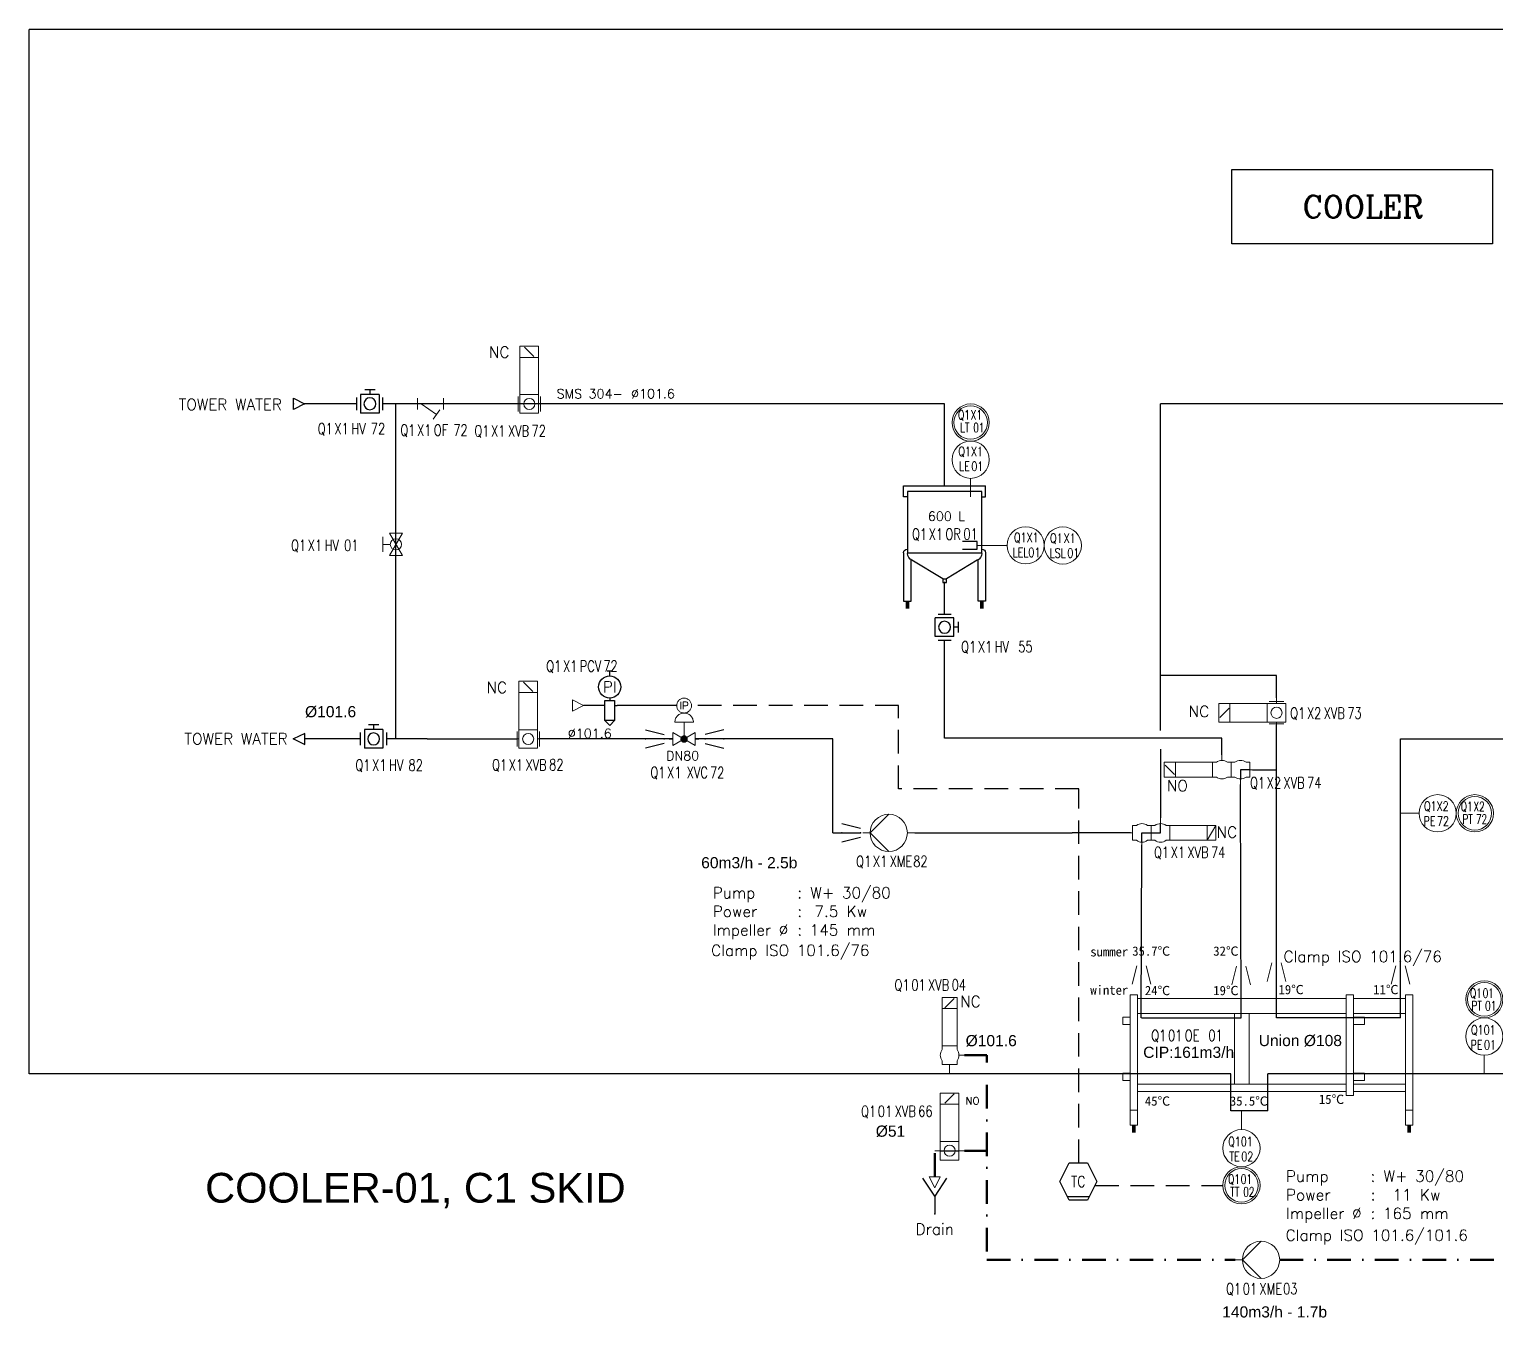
# Model space of a CAD drawing. Header units: inches. Extents: x 14562 to 16152, y 23695 to 24906.
# Drawn here: x 15253.7 to 15647.8, y 23695.4 to 24041.6 of the extents above; entities that cross this region are included whole.
import ezdxf
from ezdxf.enums import TextEntityAlignment as Align

# ---------------------------------------------------------------- set-up
doc = ezdxf.new("R2010")
doc.units = ezdxf.units.IN
doc.header["$MEASUREMENT"] = 0
for name, pattern in [('ACAD_ISO02W100', [15, 12, -3]), ('DASHDOT2', [12.7, 6.35, -3.175, 0, -3.175]), ('DASHED2', [9.525, 6.35, -3.175])]:
    doc.linetypes.add(name, pattern=pattern)
for name, color, linetype in [('14 Pipe Water Cold', 142, 'Continuous'), ('60 TXT International', 7, 'Continuous'), ('DIAMETRE', 7, 'Continuous'), ('LIAISON INSTRUMENTATION', 140, 'DASHED2'), ('MATERIEL-DIVERS', 7, 'Continuous'), ('POMPES-PROCESS', 7, 'Continuous'), ('REPERES', 7, 'Continuous'), ('Steam pipe', 231, 'Continuous'), ('techn-data', 7, 'Continuous'), ('TEXTES', 7, 'Continuous'), ('TUYAUTERIE-AIR INSTRUMENT', 3, 'Continuous'), ('TUYAUTERIE-EAU', 5, 'Continuous'), ('TUYAUTERIE-EAU UTILITES FROIDE', 142, 'Continuous'), ('TUYAUTERIE-EGOUT', 32, 'Continuous'), ('TUYAUTERIE-NEP', 4, 'DASHDOT2'), ('TUYAUTERIE-PROCESS', 30, 'Continuous'), ('TXT_FR', 7, 'Continuous'), ('VANNES', 7, 'Continuous'), ('VANNES-FLUIDES-AUX', 7, 'Continuous'), ('VANNES-PROCESS', 7, 'Continuous'), ('ZN', 1, 'Continuous')]:
    doc.layers.add(name, color=color, linetype=linetype)
for name, color, linetype, lineweight in [('17 Pipe CIP', 4, 'DASHDOT2', 50), ('19 Pipe Process', 30, 'Continuous', 30), ('31 Equipment', 7, 'Continuous', 9), ('33 Instruments Labels', 7, 'Continuous', 9), ('40 TXT Data', 7, 'Continuous', 9), ('43 TXT English', 7, 'Continuous', 9), ('61 Revision Cloud', 1, 'Continuous', 9)]:
    doc.layers.add(name, color=color, linetype=linetype, lineweight=lineweight)
doc.layers.get('REPERES').off()
doc.styles.add('ARIAL', font='arial.ttf')
doc.styles.add('ROMANC', font='romanc')
doc.styles.add('ROMANS', font='ROMANS.SHX')
doc.styles.add('ROMANT', font='romant')
doc.styles.get("Standard").update_dxf_attribs({"font": 'arial.ttf'})

# ---------------------------------------------------------------- blocks, each defined once
blk = doc.blocks.new('FLE23')
at = {"color": 7}
for p, q in [((0, -1.5), (0, 1.5)), ((0, 1.5), (3, 0)), ((3, 0), (0, -1.5))]:
    blk.add_line(p, q, dxfattribs=at)
at = {"layer": 'MATERIEL-DIVERS', "color": 2}
for p in [(0, 0), (3, 0)]:
    blk.add_point(p, dxfattribs=at)
at = {"layer": 'MATERIEL-DIVERS', "color": 7, "extrusion": (-1, 0, 0)}
blk.add_point((0, 0), dxfattribs=at)
at = {"layer": 'MATERIEL-DIVERS', "color": 7, "extrusion": (1, 0, 0)}
blk.add_point((3, 0), dxfattribs=at)
blk = doc.blocks.new('FLE23-A')
at = {"color": 7}
for p, q in [((0, 1.5), (-3, 0)), ((-3, 0), (0, -1.5)), ((0, -1.5), (0, 1.5))]:
    blk.add_line(p, q, dxfattribs=at)
at = {"layer": 'MATERIEL-DIVERS', "color": 7, "extrusion": (-1, 0, 0)}
blk.add_point((-3, 0), dxfattribs=at)
at = {"layer": 'MATERIEL-DIVERS', "color": 2}
for p in [(-3, 0), (0, 0)]:
    blk.add_point(p, dxfattribs=at)
at = {"layer": 'MATERIEL-DIVERS', "color": 7, "extrusion": (1, 0, 0)}
blk.add_point((0, 0), dxfattribs=at)
blk = doc.blocks.new('APV-SIGN-ARW-FLOW-1')
at = {"layer": '31 Equipment'}
for p, q in [((-1.5, -1.5), (-1.5, 1.5)), ((-1.5, 1.5), (1.5, 0)), ((1.5, 0), (-1.5, -1.5))]:
    blk.add_line(p, q, dxfattribs=at)
blk = doc.blocks.new('APV-PMP-GEN-CENTR-1')
at = {"layer": '31 Equipment', "ltscale": 38}
for p, q in [((5, 0), (0, 5)), ((-5, 0), (-7, 0)), ((5, 0), (0, -5)), ((5, 0), (7, 0))]:
    blk.add_line(p, q, dxfattribs=at)
blk.add_circle((0, 0), 5, dxfattribs=at)
blk = doc.blocks.new('APV-INS-M-L-TE')
at = {"layer": '31 Equipment', "color": 7}
blk.add_line((0, -5), (0, -10), dxfattribs=at)
blk.add_circle((0, 0), 5, dxfattribs=at)
at = {"layer": '33 Instruments Labels', "style": 'ROMANS', "width": 0.8, "flags": 8}
blk.add_attdef('TE', text='', height=3, dxfattribs=at).set_placement((0, 0), align=Align.MIDDLE)
blk = doc.blocks.new('APV-INS-F-L-TT')
at = {"layer": '31 Equipment'}
for radius in [5, 4.5]:
    blk.add_circle((0, 0), radius, dxfattribs=at)
blk = doc.blocks.new('EGOUT')
at = {"color": 7}
for p, q in [((-3.2, 9.61), (0, 4.81)), ((0, 4.81), (3.2, 9.61)), ((0, 4.81), (0, 0))]:
    blk.add_line(p, q, dxfattribs=at)
at = {"color": 7, "extrusion": (0, -1, 0)}
blk.add_point((0, 0), dxfattribs=at)
at = {"layer": 'POMPES-PROCESS', "style": 'ROMANS'}
blk.add_attdef('EGOUT', text='', height=3, dxfattribs=at).set_placement((0, -4), align=Align.MIDDLE)
blk = doc.blocks.new('NBF_ARROW-4TEXTS')
at = {"layer": '40 TXT Data', "color": 5, "style": 'ROMANS'}
blk.add_attdef('CAPACITY', text='', height=2.5, dxfattribs=at).set_placement((-5, 4), align=Align.BOTTOM_RIGHT)
blk.add_attdef('PID-NO/TAG', text='', height=2.5, dxfattribs=at).set_placement((-5, -7), align=Align.TOP_RIGHT)
at = {"layer": '43 TXT English', "style": 'ROMANS'}
blk.add_attdef('TEXT-ENG', text='', height=3, dxfattribs=at).set_placement((-5, -1), align=Align.BOTTOM_RIGHT)
at = {"layer": '60 TXT International', "style": 'ROMANS'}
blk.add_attdef('TEXT-RUS', text='', height=3, dxfattribs=at).set_placement((-5, -2), align=Align.TOP_RIGHT)
blk = doc.blocks.new('APV-INS-M-L-PE')
at = {"layer": '31 Equipment', "color": 7}
blk.add_line((0, -5), (0, -10), dxfattribs=at)
blk.add_circle((0, 0), 5, dxfattribs=at)
at = {"layer": '33 Instruments Labels', "style": 'ROMANS', "width": 0.8, "flags": 8}
blk.add_attdef('PE', text='', height=3, dxfattribs=at).set_placement((0, 0), align=Align.MIDDLE)
blk = doc.blocks.new('APV-FILT-GEN-Y-1')
at = {"layer": '31 Equipment'}
for p, q in [((-3.5, -1.5), (-3.5, 1.5)), ((-3.5, 0), (3.5, 0)), ((-2.5, 0), (1.6, -2.87)), ((3.5, 1.5), (3.5, -1.5)), ((2.46, -1.64), (0.74, -4.1))]:
    blk.add_line(p, q, dxfattribs=at)
blk = doc.blocks.new('APV-INS-F-L-PT')
at = {"layer": '31 Equipment'}
for radius in [5, 4.5]:
    blk.add_circle((0, 0), radius, dxfattribs=at)
blk = doc.blocks.new('REPNORM1')
at = {"layer": 'TEXTES', "style": 'ROMANS', "width": 0.75}
for tag, p in [('ZONE', (-9.75, -1.25)), ('SOUSZONE', (-5.25, -1.25)), ('ELEMENT', (-0.75, -1.25)), ('NUM', (5.59, -1.22))]:
    blk.add_attdef(tag, p, '', height=3, dxfattribs=at)
blk = doc.blocks.new('REPNORM')
at = {"layer": 'TEXTES', "style": 'ROMANS', "width": 0.75}
for tag, p in [('ZONE', (-9.75, -1.25)), ('SOUSZONE', (-5.25, -1.25)), ('ELEMENT', (0, -1.25)), ('NUM', (4.5, -1.25))]:
    blk.add_attdef(tag, p, '', height=3, dxfattribs=at)
blk = doc.blocks.new('REPINS2')
at = {"layer": 'TEXTES', "style": 'ROMANS', "width": 0.7}
for tag, p in [('ZONE', (-3.35, 0.8)), ('SOUSZONE', (0.05, 0.8)), ('NUM', (0.7, -2.6))]:
    blk.add_attdef(tag, p, '', height=2.5, dxfattribs=at)
blk.add_attdef('ELEMENT', text='', height=2.5, dxfattribs=at).set_placement((-1.56, -2.59), align=Align.CENTER)
blk = doc.blocks.new('REPINS')
at = {"layer": 'TEXTES', "style": 'ROMANS', "width": 0.75}
for tag, p in [('ZONE', (-3.3, 1)), ('SOUSZONE', (0.1, 1)), ('NUM', (0.2, -3))]:
    blk.add_attdef(tag, p, '', height=2.5, dxfattribs=at)
blk.add_attdef('ELEMENT', text='', height=2.5, dxfattribs=at).set_placement((-0.2, -3), align=Align.RIGHT)
blk = doc.blocks.new('TEXT-PUMP_caract_ANGLAIS')
at = {"layer": 'techn-data', "style": 'ROMANS'}
for s, p in [('Pump', (-22, 9)), ('Power', (-22, 4)), ('Kw', (14, 4)), ('Impeller %%C', (-22, -1)), ('mm', (14, -1))]:
    blk.add_text(s, height=3, dxfattribs=at).set_placement(p)
for p in [(2, 9), (2, 4), (2, -1)]:
    blk.add_text(':', height=3, dxfattribs=at).set_placement(p, align=Align.RIGHT)
blk.add_attdef('Type', (4.23, 9), '', height=3, dxfattribs=at)
for tag, p in [('Pui', (11.76, 4)), ('Dia', (11.76, -1))]:
    blk.add_attdef(tag, text='', height=3, dxfattribs=at).set_placement(p, align=Align.RIGHT)
blk = doc.blocks.new('APV-VLV-SSEAT-SW43-41')
at = {"layer": '31 Equipment', "ltscale": 38}
for p, q in [((1.25, 20.25), (-1.25, 17.75)), ((-2, 7.5), (-2, 6.5)), ((2, 7.5), (2, 6.5)), ((2.5, 5), (4, 5)), ((-2.5, 0), (-4, 0)), ((-2, 2.5), (-2, 3.5)), ((-2, 2.5), (2, 2.5)), ((-2, 2.5), (-2, 1.5)), ((2, 2.5), (2, 3.5)), ((2, 2.5), (2, 1.5)), ((-2, -1.5), (-2, -2.5)), ((-2, -2.5), (2, -2.5)), ((0, -2.5), (0, -5)), ((2, -1.5), (2, -2.5))]:
    blk.add_line(p, q, dxfattribs=at)
at = {"layer": '31 Equipment', "lineweight": 30}
for p, q in [((0, 0), (-2.5, 0)), ((0, -2.5), (0, 0))]:
    blk.add_line(p, q, dxfattribs=at)
at = {"layer": '31 Equipment', "ltscale": 38}
for points in [[(-2, 17.5), (2, 17.5), (2, 20.5), (-2, 20.5)], [(-2, 7.5), (2, 7.5), (2, 17.5), (-2, 17.5)]]:
    blk.add_lwpolyline(points, close=True, dxfattribs=at)
for centre, start, end in [((0, 5), 143.1301, 216.8699), ((0, 5), 323.1301, 36.8699), ((0, 0), 143.1301, 216.8699), ((0, 0), 323.1301, 36.8699)]:
    blk.add_arc(centre, 2.5, start, end, dxfattribs=at)
blk = doc.blocks.new('APV-VLV-BFLY-SVS-3')
at = {"layer": '31 Equipment', "ltscale": 38}
for p, q in [((1.25, 15.25), (-1.25, 12.75)), ((-2.5, 0), (-4, 0)), ((2.5, 2.5), (-2.5, 2.5)), ((-2.5, 2.5), (-2.5, -2.5)), ((2.5, -2.5), (2.5, 2.5)), ((2.5, 0), (4, 0)), ((-2.5, -2.5), (2.5, -2.5))]:
    blk.add_line(p, q, dxfattribs=at)
at = {"layer": '31 Equipment'}
for p, q in [((-3, 2), (-3, -2)), ((3, -2), (3, 2))]:
    blk.add_line(p, q, dxfattribs=at)
at = {"layer": '31 Equipment', "ltscale": 38}
for points in [[(-2.5, 12.5), (2.5, 12.5), (2.5, 15.5), (-2.5, 15.5)], [(-2.5, 2.5), (2.5, 2.5), (2.5, 12.5), (-2.5, 12.5)]]:
    blk.add_lwpolyline(points, close=True, dxfattribs=at)
blk.add_circle((0, 0), 1.5, dxfattribs=at)
blk = doc.blocks.new('APV-VLVM-BALL-KHV+MF-1')
at = {"layer": '31 Equipment', "ltscale": 38}
for p, q in [((-3, 0), (-4, 0)), ((3, 0), (4, 0))]:
    blk.add_line(p, q, dxfattribs=at)
at = {"layer": '31 Equipment'}
for p, q in [((-3, 1.734), (-3, -1.734)), ((-3, -1.734), (3, 1.734)), ((3, -1.734), (-3, 1.734)), ((-2, 3.5), (2, 3.5)), ((0, 1.5), (0, 3.5)), ((3, 1.734), (3, -1.734))]:
    blk.add_line(p, q, dxfattribs=at)
blk.add_circle((0, 0), 1.5, dxfattribs=at)
blk = doc.blocks.new('VALVBUTT A BRIDES')
at = {"layer": 'VANNES'}
for p, q in [((-3.5, -1.73), (-3.5, 1.74)), ((-2.5, 2.5), (-2.5, -2.5)), ((-2.5, 2.5), (2.5, 2.5)), ((-1.4, 3.77), (1.4, 3.77)), ((0, 3.77), (0, 2.5)), ((2.5, 2.5), (2.5, -2.5)), ((3.5, -1.73), (3.5, 1.74)), ((-2.5, -2.5), (2.5, -2.5))]:
    blk.add_line(p, q, dxfattribs=at)
blk.add_circle((0, 0), 1.6, dxfattribs=at)
blk = doc.blocks.new('APV-FCE-GEN-REDCON-1')
at = {"layer": '31 Equipment', "color": 7}
for p, q in [((-2.5, 2.5), (2.5, 1.25)), ((2.5, 1.25), (2.5, 1.25)), ((2.5, -1.25), (-2.5, -2.5))]:
    blk.add_line(p, q, dxfattribs=at)
blk = doc.blocks.new('APV-VLV-SSEAT-SW41-3')
at = {"layer": '31 Equipment', "ltscale": 38}
for p, q in [((1.25, 15.25), (-1.25, 12.75)), ((-2, 2.5), (-2, 1.5)), ((2, 2.5), (2, 1.5)), ((2.5, 0), (4, 0)), ((-2, -2.5), (-2, -1.5)), ((2, -2.5), (-2, -2.5)), ((-2, -2.5), (2, -2.5)), ((0, -2.5), (0, -5)), ((2, -2.5), (2, -1.5))]:
    blk.add_line(p, q, dxfattribs=at)
for points in [[(-2, 12.5), (2, 12.5), (2, 15.5), (-2, 15.5)], [(-2, 2.5), (2, 2.5), (2, 12.5), (-2, 12.5)]]:
    blk.add_lwpolyline(points, close=True, dxfattribs=at)
for start, end in [(143.1301, 216.8699), (323.1301, 36.8699)]:
    blk.add_arc((0, 0), 2.5, start, end, dxfattribs=at)
blk = doc.blocks.new('VANNE NO')
at = {"layer": 'techn-data', "style": 'ROMANT'}
blk.add_text('NO', height=2, dxfattribs=at).set_placement((0, 0), align=Align.MIDDLE)
blk = doc.blocks.new('BACONC2')
at = {"color": 7}
for p, q in [((-9.99, 14.84), (-9.99, 31.46)), ((-9.99, 31.45), (9.99, 31.45)), ((9.98, 31.46), (9.98, 14.84)), ((-11, 15), (-11, 2)), ((9.98, 15), (-10, 15)), ((-9, 2), (-9, 13.1)), ((-8.77, 13), (-0.5, 8)), ((0.5, 8), (8.76, 13)), ((9, 2), (9, 13.1)), ((11, 15), (11, 2)), ((-0.5, 7), (-0.5, 8)), ((0.5, 8), (-0.5, 8)), ((0.5, 8), (0.5, 7)), ((0.5, 7), (-0.5, 7)), ((-11, 2), (-9, 2)), ((11, 2), (9, 2))]:
    blk.add_line(p, q, dxfattribs=at)
at = {"color": 7, "const_width": 1}
for points in [[(-10, 2), (-10, 0)], [(10, 2), (10, 0)]]:
    blk.add_lwpolyline(points, dxfattribs=at)
at = {"color": 7}
for centre, radius, start, end in [((-10, 15), 1, 90, 180), ((10, 15), 1, 0, 90), ((-7.99, 14.84), 2, 180, 247.0717), ((7.98, 14.84), 2, 292.9479, 0)]:
    blk.add_arc(centre, radius, start, end, dxfattribs=at)
at = {"color": 7, "extrusion": (0, -1, 0)}
blk.add_point((0, 7), dxfattribs=at)
at = {"layer": 'TUYAUTERIE-NEP', "color": 2}
blk.add_point((0, 7), dxfattribs=at)
at = {"layer": 'TUYAUTERIE-NEP', "color": 7, "extrusion": (0, -1, 0)}
blk.add_point((0, 7), dxfattribs=at)
at = {"layer": 'VANNES-PROCESS'}
for p, q in [((11, 33), (-11, 33)), ((-11, 30), (-11, 33)), ((11, 30), (11, 33)), ((-10, 30), (-11, 30)), ((10, 30), (11, 30))]:
    blk.add_line(p, q, dxfattribs=at)
blk = doc.blocks.new('DETR12MODIF')
at = {"layer": 'MATERIEL-DIVERS', "color": 7}
for p, q in [((-0.67, 9.33), (0.67, 9.33)), ((0, 8), (0, 9.33)), ((-1.33, 0), (-2, 0)), ((-1.33, -4), (-1.33, 1.33)), ((-1.33, 1.33), (1.33, 1.33)), ((1.33, 1.33), (1.33, -4)), ((1.33, 0), (2, 0)), ((-1.33, -4), (0, -5.33)), ((1.33, -4), (-1.33, -4)), ((0, -5.33), (1.33, -4))]:
    blk.add_line(p, q, dxfattribs=at)
at = {"layer": 'MATERIEL-DIVERS'}
blk.add_line((0, 2), (0, 1.33), dxfattribs=at)
blk.add_circle((0, 5), 3, dxfattribs=at)
at = {"layer": 'MATERIEL-DIVERS', "style": 'ROMANS'}
blk.add_text('PI', height=3, dxfattribs=at).set_placement((0, 5), align=Align.MIDDLE)
blk = doc.blocks.new('APV-VLV-MODUL-2WAY-1')
at = {"layer": '31 Equipment', "linetype": 'ACAD_ISO02W100', "ltscale": 38}
for p, q in [((2.5, 4.5), (-2.5, 4.5)), ((0, 1), (0, 4.5))]:
    blk.add_line(p, q, dxfattribs=at)
at = {"layer": '31 Equipment', "ltscale": 38}
for p, q in [((-3, 0), (-4, 0)), ((3, 0), (4, 0))]:
    blk.add_line(p, q, dxfattribs=at)
at = {"layer": '31 Equipment'}
for p, q in [((-3, 1.734), (-3, -1.734)), ((-3, -1.734), (3, 1.734)), ((3, -1.734), (-3, 1.734)), ((3, 1.734), (3, -1.734))]:
    blk.add_line(p, q, dxfattribs=at)
at = {"layer": '31 Equipment', "const_width": 1}
blk.add_lwpolyline([(-0.5, 0, 1), (0.5, 0, 1)], format="xyb", close=True, dxfattribs=at)
at = {"layer": '31 Equipment', "linetype": 'ACAD_ISO02W100', "ltscale": 38}
blk.add_arc((0, 4.5), 2.5, 0, 180, dxfattribs=at)
blk = doc.blocks.new('APV-VLV-IPCNV-GEN-1')
at = {"layer": '31 Equipment', "linetype": 'ACAD_ISO02W100', "ltscale": 38}
blk.add_circle((0, 0), 2, dxfattribs=at)
at = {"layer": '31 Equipment', "style": 'ROMANS'}
blk.add_text('IP', height=2, dxfattribs=at).set_placement((0, 0), align=Align.MIDDLE)
blk = doc.blocks.new('APV-INS-M-L-LE2')
at = {"layer": '31 Equipment', "color": 7}
blk.add_line((5, 0), (13, 0), dxfattribs=at)
at = {"layer": '31 Equipment', "lineweight": 25}
blk.add_lwpolyline([(17, 1), (13, 1), (13, 0), (13, -1), (17, -1)], dxfattribs=at)
at = {"layer": '31 Equipment', "color": 7}
blk.add_circle((0, 0), 5, dxfattribs=at)
at = {"layer": '33 Instruments Labels', "style": 'ROMANS', "width": 0.8}
blk.add_attdef('LE?', text='', height=3, dxfattribs=at).set_placement((0, 0), align=Align.MIDDLE)
blk = doc.blocks.new('APV-INS-M-L-LS')
at = {"layer": '31 Equipment', "color": 7}
blk.add_circle((0, 0), 5, dxfattribs=at)
at = {"layer": '33 Instruments Labels', "style": 'ROMANS', "width": 0.8}
blk.add_attdef('LS?', text='', height=3, dxfattribs=at).set_placement((0, 0), align=Align.MIDDLE)
blk = doc.blocks.new('APV-INS-M-L-LE1')
at = {"layer": '31 Equipment', "color": 7}
blk.add_line((0, -5), (0, -10), dxfattribs=at)
blk.add_circle((0, 0), 5, dxfattribs=at)
blk = doc.blocks.new('APV-INS-F-L-LT')
at = {"layer": '31 Equipment'}
for radius in [5, 4.5]:
    blk.add_circle((0, 0), radius, dxfattribs=at)
blk = doc.blocks.new('CR')
at = {"color": 7}
for p, q in [((-2.5, 2.5), (2.5, 1.25)), ((2.5, 1.25), (2.5, 1.25)), ((2.5, -1.25), (-2.5, -2.5))]:
    blk.add_line(p, q, dxfattribs=at)
at = {"color": 7, "extrusion": (-1, 0, 0)}
blk.add_point((-2.5, 0), dxfattribs=at)
at = {"color": 7, "extrusion": (1, 0, 0)}
blk.add_point((2.5, 0), dxfattribs=at)
blk = doc.blocks.new('APV-VLV-SSEAT-SW43-11')
at = {"layer": '31 Equipment', "ltscale": 38}
for p, q in [((-2, 6.5), (-2, 7.5)), ((2, 6.5), (2, 7.5)), ((2.5, 5), (4, 5)), ((-4, 0), (-2.5, 0)), ((-2, 2.5), (-2, 3.5)), ((-2, 2.5), (2, 2.5)), ((-2, 1.5), (-2, 2.5)), ((2, 2.5), (2, 3.5)), ((2, 1.5), (2, 2.5)), ((-2, -2.5), (-2, -1.5)), ((-2, -2.5), (2, -2.5)), ((0, -5), (0, -2.5)), ((2, -2.5), (2, -1.5))]:
    blk.add_line(p, q, dxfattribs=at)
at = {"layer": '31 Equipment', "lineweight": 30, "ltscale": 38}
blk.add_line((0, 0), (0, 5), dxfattribs=at)
at = {"layer": '31 Equipment', "lineweight": 30}
for p, q in [((0, 5), (2.5, 5)), ((-2.5, 0), (0, 0))]:
    blk.add_line(p, q, dxfattribs=at)
at = {"layer": '31 Equipment', "ltscale": 38}
blk.add_lwpolyline([(-2, 7.5), (2, 7.5), (2, 17.5), (-2, 17.5)], close=True, dxfattribs=at)
for centre, start, end in [((0, 5), 143.1301, 216.8699), ((0, 5), 323.1301, 36.8699), ((0, 0), 143.1301, 216.8699), ((0, 0), 323.1301, 36.8699)]:
    blk.add_arc(centre, 2.5, start, end, dxfattribs=at)
blk = doc.blocks.new('A$C67AE6050')
at = {"layer": '31 Equipment'}
for p, q in [((2, 22.5), (2, 24.84)), ((2, 24.84), (6, 24.84)), ((2, 22.5), (6, 24.84)), ((6, 24.84), (6, 22.5))]:
    blk.add_line(p, q, dxfattribs=at)
blk.add_blockref('APV-VLV-SSEAT-SW43-11', (4, 5), dxfattribs=at)
blk = doc.blocks.new('APV-INS-F-PLC-TC')
at = {"layer": '31 Equipment', "lineweight": -3}
for p, q in [((-5, 0), (-2.5, 5)), ((-2.5, 5), (2.5, 5)), ((2.5, 5), (5, 0)), ((-2.5, -5), (-5, 0)), ((5, 0), (2.5, -5)), ((-3, -4), (3, -4)), ((2.5, -5), (-2.5, -5))]:
    blk.add_line(p, q, dxfattribs=at)
at = {"layer": '33 Instruments Labels', "style": 'ROMANS', "width": 0.8}
blk.add_text('TC', height=3, dxfattribs=at).set_placement((0, 0), align=Align.MIDDLE)
blk = doc.blocks.new('APV-VLV-BFLY-SV-4')
at = {"layer": '31 Equipment', "ltscale": 38}
for p, q in [((1.25, 15.25), (-1.25, 12.75)), ((2.5, 2.5), (-2.5, 2.5)), ((-2.5, 2.5), (-2.5, -2.5)), ((2.5, -2.5), (2.5, 2.5)), ((-2.5, -2.5), (2.5, -2.5))]:
    blk.add_line(p, q, dxfattribs=at)
at = {"layer": '31 Equipment'}
for p, q in [((-4, 0), (-2.5, 0)), ((2.5, 0), (4, 0))]:
    blk.add_line(p, q, dxfattribs=at)
at = {"layer": '31 Equipment', "lineweight": 30}
blk.add_line((-2.5, 0), (2.5, 0), dxfattribs=at)
at = {"layer": '31 Equipment', "ltscale": 38}
for points in [[(-2.5, 12.5), (2.5, 12.5), (2.5, 15.5), (-2.5, 15.5)], [(-2.5, 2.5), (2.5, 2.5), (2.5, 12.5), (-2.5, 12.5)]]:
    blk.add_lwpolyline(points, close=True, dxfattribs=at)
blk.add_circle((0, 0), 1.5, dxfattribs=at)
blk = doc.blocks.new('A$C0E460E77')
at = {"layer": '31 Equipment'}
for p, q in [((32, 2), (32, 37)), ((34, 37), (32, 37)), ((34, 2), (34, 37)), ((90, 36), (34, 36)), ((92, 37), (90, 37)), ((90, 10), (90, 37)), ((92, 10), (92, 37)), ((106, 36), (92, 36)), ((106, 2), (106, 37)), ((108, 37), (106, 37)), ((108, 2), (108, 37)), ((90, 32), (34, 32)), ((60, 13), (60, 32)), ((60, 13), (60, 32)), ((64, 13), (64, 32)), ((64, 13), (64, 32)), ((106, 32), (92, 32)), ((30, 29), (30, 31)), ((32, 31), (30, 31)), ((32, 29), (30, 29)), ((95, 31), (92, 31)), ((95, 29), (92, 29)), ((95, 29), (95, 31)), ((30, 14), (30, 16)), ((32, 16), (30, 16)), ((95, 16), (92, 16)), ((95, 14), (95, 16)), ((32, 14), (30, 14)), ((90, 13), (34, 13)), ((95, 14), (92, 14)), ((106, 13), (92, 13)), ((90, 11), (34, 11)), ((92, 10), (90, 10)), ((106, 11), (92, 11)), ((34, 6), (32, 6)), ((108, 6), (106, 6)), ((34, 2), (32, 2)), ((108, 2), (106, 2))]:
    blk.add_line(p, q, dxfattribs=at)
for points in [[(32.5, 2), (33.5, 2), (32.5, 0), (33.5, 0)], [(106.5, 2), (107.5, 2), (106.5, 0), (107.5, 0)]]:
    blk.add_trace(points, dxfattribs=at)

msp = doc.modelspace()

# ---------------------------------------------------------------- linework, layer by layer
at = {"layer": '14 Pipe Water Cold'}
for p, q in [((15341.74, 23940.98), (15327.74, 23940.98)), ((15367.37, 23940.98), (15348.74, 23940.98)), ((15352.22, 23920.98), (15352.22, 23940.98)), ((15426.68, 23940.98), (15367.37, 23940.98)), ((15499.68, 23940.98), (15426.68, 23940.98)), ((15499.68, 23918.98), (15499.68, 23940.98)), ((15557.73, 23853.19), (15557.73, 23940.98)), ((15671.74, 23940.98), (15557.73, 23940.98)), ((15352.22, 23850.98), (15352.22, 23920.98)), ((15499.68, 23884.48), (15499.68, 23892.98)), ((15588.89, 23867.96), (15557.73, 23867.96)), ((15588.89, 23861.98), (15588.89, 23867.96)), ((15588.89, 23842.69), (15588.89, 23854.73)), ((15342.74, 23850.98), (15327.74, 23850.98)), ((15360.61, 23850.94), (15349.74, 23850.94)), ((15360.61, 23850.94), (15384.77, 23850.94)), ((15426.68, 23850.94), (15390.77, 23850.94)), ((15469.68, 23850.94), (15432.68, 23850.94)), ((15469.68, 23825.71), (15469.68, 23850.94)), ((15574.22, 23851.19), (15499.68, 23851.19)), ((15574.22, 23846.69), (15574.22, 23851.19)), ((15622.2, 23775.98), (15622.2, 23850.98)), ((15622.2, 23850.98), (15751.74, 23850.98)), ((15557.73, 23848.18), (15557.73, 23829.71)), ((15582.48, 23842.69), (15588.89, 23842.69)), ((15588.89, 23775.98), (15588.89, 23842.69)), ((15579.39, 23775.98), (15579.22, 23838.69)), ((15469.68, 23825.71), (15477.18, 23825.71)), ((15491.68, 23825.71), (15533.96, 23825.71)), ((15549.64, 23825.71), (15533.96, 23825.71)), ((15552.56, 23775.98), (15552.73, 23822.46)), ((15552.59, 23775.98), (15579.39, 23775.98)), ((15622.2, 23775.98), (15588.89, 23775.98))]:
    msp.add_line(p, q, dxfattribs=at)
at = {"layer": '17 Pipe CIP'}
for p, q in [((15505.03, 23765.98), (15511.03, 23765.98)), ((15511.03, 23765.98), (15511.03, 23763.98)), ((15511.03, 23757.98), (15511.03, 23710.98)), ((15497.03, 23733.3), (15497.03, 23740.3)), ((15511.03, 23740.3), (15505.03, 23740.3)), ((15511.03, 23710.98), (15577.74, 23710.98)), ((15589.74, 23710.98), (15684.74, 23710.98))]:
    msp.add_line(p, q, dxfattribs=at)
at = {"layer": '19 Pipe Process'}
for p, q in [((16042.82, 24041.64), (15253.7, 24041.64)), ((15253.7, 23760.98), (15253.7, 24041.64)), ((15395.83, 23760.98), (15253.7, 23760.98)), ((15546.45, 23760.98), (15395.83, 23760.98)), ((15556.45, 23760.98), (15497.74, 23760.98)), ((15576.6, 23760.98), (15556.45, 23760.98)), ((15576.6, 23750.98), (15576.6, 23760.98)), ((15867.7, 23760.98), (15586.6, 23760.98)), ((15586.6, 23750.98), (15586.6, 23760.98)), ((15586.6, 23750.98), (15576.6, 23750.98))]:
    msp.add_line(p, q, dxfattribs=at)
at = {"layer": '31 Equipment', "color": 7}
for p, q in [((15399.68, 23858.42), (15399.68, 23861.42)), ((15399.68, 23861.42), (15402.68, 23859.92)), ((15402.68, 23859.92), (15399.68, 23858.42))]:
    msp.add_line(p, q, dxfattribs=at)
at = {"layer": 'LIAISON INSTRUMENTATION'}
for points in [[(15535.78, 23737), (15535.78, 23837.51), (15487.34, 23837.51), (15487.34, 23859.92), (15431.68, 23859.92)], [(15540.12, 23730.99), (15574.47, 23730.98)]]:
    msp.add_lwpolyline(points, dxfattribs=at)
at = {"layer": 'MATERIEL-DIVERS'}
msp.add_lwpolyline([(15646.91, 23983.98), (15576.91, 23983.98), (15576.91, 24003.98), (15646.91, 24003.98)], close=True, dxfattribs=at)
at = {"layer": 'TUYAUTERIE-AIR INSTRUMENT'}
for p, q in [((15407.68, 23859.92), (15402.68, 23859.92)), ((15416.68, 23859.92), (15411.68, 23859.92)), ((15427.68, 23859.92), (15416.68, 23859.92))]:
    msp.add_line(p, q, dxfattribs=at)
at = {"layer": 'TUYAUTERIE-EAU UTILITES FROIDE'}
msp.add_line((15499.68, 23851.19), (15499.68, 23877.48), dxfattribs=at)

# ---------------------------------------------------------------- block references
msp.add_blockref('APV-VLV-BFLY-SV-4', (15501.03, 23740.3))
at = {"layer": '14 Pipe Water Cold', "xscale": -1}
for p in [(15345.24, 23941.01), (15346.24, 23850.97)]:
    msp.add_blockref('VALVBUTT A BRIDES', p, dxfattribs=at)
at = {"layer": '14 Pipe Water Cold', "xscale": -1, "rotation": 270}
msp.add_blockref('VALVBUTT A BRIDES', (15499.68, 23880.98), dxfattribs=at)
at = {"layer": '31 Equipment'}
ref = msp.add_blockref('NBF_ARROW-4TEXTS', (15285.6, 23939.41), dxfattribs=dict(at, xscale=-1))
ref.add_attrib('TEXT-ENG', 'TOWER WATER', dxfattribs={"layer": '43 TXT English', "height": 3, "style": 'ROMANS'}).set_placement((15321.6, 23938.41), align=Align.BOTTOM_RIGHT)
for name, p in [('APV-INS-F-L-LT', (15506.68, 23935.98)), ('APV-INS-F-L-PT', (15642.2, 23830.98)), ('APV-INS-F-L-PT', (15644.74, 23780.98)), ('APV-INS-F-PLC-TC', (15535.63, 23732))]:
    msp.add_blockref(name, p, dxfattribs=at)
at = {"layer": '31 Equipment', "xscale": -1}
for name, p in [('APV-INS-M-L-LE1', (15506.68, 23925.98)), ('APV-INS-M-L-PE', (15644.74, 23770.98)), ('APV-INS-F-L-TT', (15579.47, 23730.98))]:
    msp.add_blockref(name, p, dxfattribs=at)
for name, p, rotation in [('APV-VLVM-BALL-KHV+MF-1', (15352.22, 23903.23), 90), ('APV-INS-M-L-PE', (15632.2, 23830.98), 270.0000000000001), ('APV-INS-M-L-TE', (15579.47, 23740.98), 180)]:
    msp.add_blockref(name, p, dxfattribs=dict(at, rotation=rotation))
at = {"layer": '31 Equipment'}
for name, p, rotation in [('APV-INS-M-L-LE2', (15521.47, 23902.97), 180), ('APV-INS-M-L-LS', (15531.46, 23902.94), 90), ('APV-FCE-GEN-REDCON-1', (15552.59, 23787.52), 90), ('APV-FCE-GEN-REDCON-1', (15579.36, 23787.4), 90), ('APV-FCE-GEN-REDCON-1', (15588.89, 23788.31), 90), ('APV-FCE-GEN-REDCON-1', (15622.2, 23787.52), 90)]:
    msp.add_blockref(name, p, dxfattribs=dict(at, rotation=rotation))
ref = msp.add_blockref('NBF_ARROW-4TEXTS', (15287.15, 23849.59), dxfattribs=dict(at, xscale=-1))
ref.add_attrib('TEXT-ENG', 'TOWER WATER', dxfattribs={"layer": '43 TXT English', "height": 3, "style": 'ROMANS'}).set_placement((15323.15, 23848.59), align=Align.BOTTOM_RIGHT)
at = {"layer": '61 Revision Cloud', "xscale": -1, "rotation": 270}
msp.add_blockref('A$C67AE6050', (15547.73, 23821.71), dxfattribs=at)
at = {"layer": 'MATERIEL-DIVERS', "xscale": -1}
for name, p in [('FLE23-A', (15324.66, 23941.01)), ('BACONC2', (15499.68, 23885.98)), ('CR', (15437.82, 23850.94))]:
    msp.add_blockref(name, p, dxfattribs=at)
at = {"layer": 'MATERIEL-DIVERS'}
for p in [(15421.82, 23850.94), (15474.55, 23825.71)]:
    msp.add_blockref('CR', p, dxfattribs=at)
ref = msp.add_blockref('EGOUT', (15497.03, 23723.3), dxfattribs=dict(at, xscale=-1))
ref.add_attrib('EGOUT', 'Drain', dxfattribs={"layer": 'POMPES-PROCESS', "height": 3, "style": 'ROMANS'}).set_placement((15497.03, 23719.3), align=Align.MIDDLE)
at = {"layer": 'MATERIEL-DIVERS', "rotation": 270}
msp.add_blockref('APV-SIGN-ARW-FLOW-1', (15497.03, 23731.8), dxfattribs=at)
at = {"layer": 'REPERES'}
for name, p, values in [('REPINS2', (15506.68, 23935.98), {'ZONE': 'Q1', 'SOUSZONE': 'X1', 'NUM': '01', 'ELEMENT': 'LT'}), ('REPNORM1', (15383.08, 23933.46), {'ZONE': 'Q1', 'SOUSZONE': 'X1', 'ELEMENT': 'XVB', 'NUM': '72'}), ('REPINS', (15506.68, 23925.98), {'ZONE': 'Q1', 'SOUSZONE': 'X1', 'ELEMENT': 'LE', 'NUM': '01'}), ('REPNORM1', (15513.89, 23875.46), {'ZONE': 'Q1', 'SOUSZONE': 'X1', 'ELEMENT': 'HV', 'NUM': '55'}), ('REPNORM1', (15402.37, 23870.26), {'ZONE': 'Q1', 'SOUSZONE': 'X1', 'ELEMENT': 'PCV', 'NUM': '72'}), ('REPNORM1', (15602.32, 23857.61), {'ZONE': 'Q1', 'SOUSZONE': 'X2', 'ELEMENT': 'XVB', 'NUM': '73'}), ('REPNORM1', (15387.82, 23843.72), {'ZONE': 'Q1', 'SOUSZONE': 'X1', 'ELEMENT': 'XVB', 'NUM': '82'}), ('REPNORM1', (15591.52, 23838.91), {'ZONE': 'Q1', 'SOUSZONE': 'X2', 'ELEMENT': 'XVB', 'NUM': '74'}), ('REPINS', (15631.83, 23830.63), {'ZONE': 'Q1', 'SOUSZONE': 'X2', 'ELEMENT': 'PE', 'NUM': '72'}), ('REPINS2', (15641.79, 23830.76), {'ZONE': 'Q1', 'SOUSZONE': 'X2', 'NUM': '72', 'ELEMENT': 'PT'}), ('REPNORM1', (15485.67, 23817.79), {'ZONE': 'Q1', 'SOUSZONE': 'X1', 'ELEMENT': 'XME', 'NUM': '82'}), ('REPNORM1', (15565.7, 23820.22), {'ZONE': 'Q1', 'SOUSZONE': 'X1', 'ELEMENT': 'XVB', 'NUM': '74'}), ('REPNORM1', (15495.98, 23784.58), {'ZONE': 'Q1', 'SOUSZONE': '01', 'ELEMENT': 'XVB', 'NUM': '04'}), ('REPINS2', (15644.25, 23780.59), {'ZONE': 'Q1', 'SOUSZONE': '01', 'NUM': '01', 'ELEMENT': 'PT'}), ('REPNORM1', (15564.97, 23771), {'ZONE': 'Q1', 'SOUSZONE': '01', 'ELEMENT': 'OE', 'NUM': '01'}), ('REPINS', (15644.46, 23770.5), {'ZONE': 'Q1', 'SOUSZONE': '01', 'ELEMENT': 'PE', 'NUM': '01'}), ('REPNORM1', (15487.01, 23750.62), {'ZONE': 'Q1', 'SOUSZONE': '01', 'ELEMENT': 'XVB', 'NUM': '66'}), ('REPINS', (15579.21, 23740.49), {'ZONE': 'Q1', 'SOUSZONE': '01', 'ELEMENT': 'TE', 'NUM': '02'}), ('REPINS2', (15579.25, 23730.6), {'ZONE': 'Q1', 'SOUSZONE': '01', 'NUM': '02', 'ELEMENT': 'TT'}), ('REPNORM1', (15585.06, 23702.93), {'ZONE': 'Q1', 'SOUSZONE': '01', 'ELEMENT': 'XME', 'NUM': '03'})]:
    msp.add_blockref(name, p, dxfattribs=at).add_auto_attribs(values)
ref = msp.add_blockref('REPNORM', (15340.98, 23934.06), dxfattribs=at)
ref.add_attrib('ZONE', 'Q1', (15331.23, 23932.81), dxfattribs={"layer": 'TEXTES', "height": 3, "style": 'ROMANS', "width": 0.75})
ref.add_attrib('SOUSZONE', 'X1', (15335.73, 23932.81), dxfattribs={"layer": 'TEXTES', "height": 3, "style": 'ROMANS', "width": 0.75})
ref.add_attrib('ELEMENT', 'HV', (15340.25, 23932.81), dxfattribs={"layer": 'TEXTES', "height": 3, "style": 'ROMANS', "width": 0.75})
ref.add_attrib('NUM', '72', (15345.48, 23932.81), dxfattribs={"layer": 'TEXTES', "height": 3, "style": 'ROMANS', "width": 0.75})
ref = msp.add_blockref('REPNORM', (15363.15, 23933.67), dxfattribs=at)
ref.add_attrib('ZONE', 'Q1', (15353.4, 23932.42), dxfattribs={"layer": 'TEXTES', "height": 3, "style": 'ROMANS', "width": 0.75})
ref.add_attrib('SOUSZONE', 'X1', (15357.9, 23932.43), dxfattribs={"layer": 'TEXTES', "height": 3, "style": 'ROMANS', "width": 0.75})
ref.add_attrib('ELEMENT', 'OF', (15362.42, 23932.43), dxfattribs={"layer": 'TEXTES', "height": 3, "style": 'ROMANS', "width": 0.75})
ref.add_attrib('NUM', '72', (15367.65, 23932.43), dxfattribs={"layer": 'TEXTES', "height": 3, "style": 'ROMANS', "width": 0.75})
ref = msp.add_blockref('REPNORM1', (15500.66, 23905.74), dxfattribs=at)
ref.add_attrib('ZONE', 'Q1', (15490.91, 23904.49), dxfattribs={"layer": 'TEXTES', "height": 3, "style": 'ROMANS', "width": 0.75})
ref.add_attrib('SOUSZONE', 'X1', (15495.41, 23904.49), dxfattribs={"layer": 'TEXTES', "height": 3, "style": 'ROMANS', "width": 0.75})
ref.add_attrib('ELEMENT', 'OR', (15499.91, 23904.49), dxfattribs={"layer": 'TEXTES', "height": 3, "style": 'ROMANS', "width": 0.75})
ref.add_attrib('NUM', '01', (15504.74, 23904.52), dxfattribs={"layer": 'TEXTES', "height": 3, "style": 'ROMANS', "width": 0.75})
ref = msp.add_blockref('REPINS', (15521.63, 23902.83), dxfattribs=at)
ref.add_attrib('ZONE', 'Q1', (15518.33, 23903.83), dxfattribs={"layer": 'TEXTES', "height": 2.5, "style": 'ROMANS', "width": 0.75})
ref.add_attrib('SOUSZONE', 'X1', (15521.73, 23903.83), dxfattribs={"layer": 'TEXTES', "height": 2.5, "style": 'ROMANS', "width": 0.75})
ref.add_attrib('ELEMENT', 'LEL', dxfattribs={"layer": 'TEXTES', "height": 2.5, "style": 'ROMANS', "width": 0.75}).set_placement((15522.21, 23899.83), align=Align.RIGHT)
ref.add_attrib('NUM', '01', (15522.21, 23899.83), dxfattribs={"layer": 'TEXTES', "height": 2.5, "style": 'ROMANS', "width": 0.75})
ref = msp.add_blockref('REPINS', (15532.46, 23902.66), dxfattribs=at)
ref.add_attrib('ZONE', 'Q1', (15528.04, 23903.66), dxfattribs={"layer": 'TEXTES', "height": 2.5, "style": 'ROMANS', "width": 0.75})
ref.add_attrib('SOUSZONE', 'X1', (15531.68, 23903.66), dxfattribs={"layer": 'TEXTES', "height": 2.5, "style": 'ROMANS', "width": 0.75})
ref.add_attrib('ELEMENT', 'LSL', dxfattribs={"layer": 'TEXTES', "height": 2.5, "style": 'ROMANS', "width": 0.75}).set_placement((15532.26, 23899.66), align=Align.RIGHT)
ref.add_attrib('NUM', '01', (15532.66, 23899.66), dxfattribs={"layer": 'TEXTES', "height": 2.5, "style": 'ROMANS', "width": 0.75})
ref = msp.add_blockref('REPNORM', (15333.79, 23902.71), dxfattribs=at)
ref.add_attrib('ZONE', 'Q1', (15324.04, 23901.46), dxfattribs={"layer": 'TEXTES', "height": 3, "style": 'ROMANS', "width": 0.75})
ref.add_attrib('SOUSZONE', 'X1', (15328.54, 23901.47), dxfattribs={"layer": 'TEXTES', "height": 3, "style": 'ROMANS', "width": 0.75})
ref.add_attrib('ELEMENT', 'HV', (15333.05, 23901.47), dxfattribs={"layer": 'TEXTES', "height": 3, "style": 'ROMANS', "width": 0.75})
ref.add_attrib('NUM', '01', (15338.29, 23901.47), dxfattribs={"layer": 'TEXTES', "height": 3, "style": 'ROMANS', "width": 0.75})
ref = msp.add_blockref('REPNORM', (15351.11, 23843.65), dxfattribs=at)
ref.add_attrib('ZONE', 'Q1', (15341.36, 23842.4), dxfattribs={"layer": 'TEXTES', "height": 3, "style": 'ROMANS', "width": 0.75})
ref.add_attrib('SOUSZONE', 'X1', (15345.86, 23842.4), dxfattribs={"layer": 'TEXTES', "height": 3, "style": 'ROMANS', "width": 0.75})
ref.add_attrib('ELEMENT', 'HV', (15350.37, 23842.4), dxfattribs={"layer": 'TEXTES', "height": 3, "style": 'ROMANS', "width": 0.75})
ref.add_attrib('NUM', '82', (15355.61, 23842.4), dxfattribs={"layer": 'TEXTES', "height": 3, "style": 'ROMANS', "width": 0.75})
ref = msp.add_blockref('REPNORM', (15430.39, 23841.67), dxfattribs=at)
ref.add_attrib('ZONE', 'Q1', (15420.64, 23840.42), dxfattribs={"layer": 'TEXTES', "height": 3, "style": 'ROMANS', "width": 0.75})
ref.add_attrib('SOUSZONE', 'X1', (15425.14, 23840.42), dxfattribs={"layer": 'TEXTES', "height": 3, "style": 'ROMANS', "width": 0.75})
ref.add_attrib('ELEMENT', 'XVC', (15430.39, 23840.42), dxfattribs={"layer": 'TEXTES', "height": 3, "style": 'ROMANS', "width": 0.75})
ref.add_attrib('NUM', '72', (15436.65, 23840.42), dxfattribs={"layer": 'TEXTES', "height": 3, "style": 'ROMANS', "width": 0.75})
at = {"layer": 'Steam pipe'}
msp.add_blockref('APV-FILT-GEN-Y-1', (15361.54, 23941.01), dxfattribs=at)
at = {"layer": 'TUYAUTERIE-EAU', "xscale": -1}
msp.add_blockref('FLE23', (15327.74, 23850.94), dxfattribs=at)
at = {"layer": 'TUYAUTERIE-EGOUT', "xscale": -1}
msp.add_blockref('APV-PMP-GEN-CENTR-1', (15584.74, 23710.98), dxfattribs=at)
at = {"layer": 'TUYAUTERIE-NEP'}
msp.add_blockref('A$C0E460E77', (15517.57, 23745.18), dxfattribs=at)
at = {"layer": 'TUYAUTERIE-PROCESS'}
for p, values in [((15459.38, 23799.11), {'Dia': '145', 'Pui': '7.5', 'Type': 'W+ 30/80'}), ((15613.45, 23722.95), {'Dia': '165', 'Pui': '11', 'Type': 'W+ 30/80'})]:
    msp.add_blockref('TEXT-PUMP_caract_ANGLAIS', p, dxfattribs=at).add_auto_attribs(values)
at = {"layer": 'VANNES', "xscale": -1}
for name, p in [('APV-VLV-BFLY-SVS-3', (15388.07, 23940.98)), ('APV-VLV-BFLY-SVS-3', (15387.77, 23850.94)), ('APV-VLV-MODUL-2WAY-1', (15429.68, 23850.92)), ('APV-PMP-GEN-CENTR-1', (15484.68, 23825.71))]:
    msp.add_blockref(name, p, dxfattribs=at)
at = {"layer": 'VANNES'}
for name, p in [('APV-VLV-IPCNV-GEN-1', (15429.68, 23859.92)), ('APV-VLV-SSEAT-SW41-3', (15501.03, 23765.98))]:
    msp.add_blockref(name, p, dxfattribs=at)
at = {"layer": 'VANNES', "xscale": -1, "rotation": 90}
msp.add_blockref('APV-VLV-BFLY-SVS-3', (15588.89, 23857.98), dxfattribs=at)
at = {"layer": 'VANNES', "rotation": 90}
msp.add_blockref('APV-VLV-SSEAT-SW43-41', (15579.22, 23842.69), dxfattribs=at)
at = {"layer": 'VANNES-FLUIDES-AUX'}
msp.add_blockref('DETR12MODIF', (15409.68, 23859.92), dxfattribs=at)
at = {"layer": 'VANNES-PROCESS'}
msp.add_blockref('VANNE NO', (15507.2, 23753.69), dxfattribs=at)

# ---------------------------------------------------------------- texts
at = {"layer": '31 Equipment', "style": 'ROMANS'}
msp.add_text('600 L', height=2.5, dxfattribs=at).set_placement((15500.19, 23910.79), align=Align.MIDDLE_CENTER)
at = {"layer": '31 Equipment', "color": 1, "char_height": 2.5, "width": 28.4552, "attachment_point": 3, "style": 'ROMANS'}
for s, insert in [('{\\fKaiTi|b0|i0|c134|p49;35.7℃}', (15560.32, 23795.2)), ('{\\fKaiTi|b0|i0|c0|p49;3\\fKaiTi|b0|i0|c134|p49;2℃}', (15578.7, 23795.2)), ('{\\fKaiTi|b0|i0|c134|p49;summer}', (15549.05, 23795.01)), ('{\\fKaiTi|b0|i0|c0|p49;winter}', (15549.05, 23784.71)), ('{\\fKaiTi|b0|i0|c134|p49;24℃}', (15560.32, 23784.6)), ('{\\fKaiTi|b0|i0|c134|p49;19℃}', (15578.7, 23784.6)), ('{\\fKaiTi|b0|i0|c0|p49;45\\fKaiTi|b0|i0|c134|p49;℃}', (15560.32, 23754.9)), ('{\\fKaiTi|b0|i0|c0|p49;3\\fKaiTi|b0|i0|c134|p49;5.5℃}', (15586.57, 23754.9)), ('{\\fKaiTi|b0|i0|c134|p49;15℃}', (15607.09, 23755.37))]:
    msp.add_mtext(s, dxfattribs=dict(at, insert=insert))
at = {"layer": '31 Equipment', "color": 1, "char_height": 2.5, "attachment_point": 3, "style": 'ROMANS'}
for s, insert in [('{\\fKaiTi|b0|i0|c134|p49;19℃}', (15596.23, 23784.86)), ('{\\fKaiTi|b0|i0|c134|p49;11℃}', (15621.68, 23784.86))]:
    msp.add_mtext(s, dxfattribs=dict(at, insert=insert))
at = {"layer": '40 TXT Data', "style": 'ROMANS'}
msp.add_text('DN80', height=2.5, dxfattribs=at).set_placement((15424.84, 23845.2))
at = {"layer": 'DIAMETRE'}
for s, p in [('%%C101.6', (15327.8, 23856.79)), ('60m3/h - 2.5b', (15434.27, 23816.2)), ('%%C101.6', (15505.34, 23768.38)), ('Union %%C108', (15584.12, 23768.41)), ('CIP:161m3/h', (15553.06, 23765.25)), ('%%C51', (15481.19, 23744.06)), ('140m3/h - 1.7b', (15574.3, 23695.48))]:
    msp.add_text(s, height=3, dxfattribs=at).set_placement(p)
at = {"layer": 'techn-data', "style": 'ROMANS'}
for s, p in [('SMS 304-', (15404.32, 23943.73)), ('%%C101.6', (15421.31, 23943.73)), ('%%C101.6', (15404.32, 23852.45))]:
    msp.add_text(s, height=2.5, dxfattribs=at).set_placement(p, align=Align.MIDDLE_CENTER)
at = {"layer": 'TEXTES', "style": 'ROMANS'}
for s, p in [('NC', (15377.23, 23953.39)), ('NC', (15376.57, 23863.28)), ('NC', (15565.29, 23856.85)), ('NO', (15559.41, 23836.89)), ('NC', (15572.78, 23824.4)), ('NC', (15503.85, 23778.9))]:
    msp.add_text(s, height=3, dxfattribs=at).set_placement(p)
at = {"layer": 'TXT_FR', "style": 'ROMANS'}
for s, p in [('Clamp ISO 101.6/76', (15436.94, 23792.64)), ('Clamp ISO 101.6/76', (15590.78, 23790.97)), ('Clamp ISO 101.6/101.6', (15591.34, 23716.08))]:
    msp.add_text(s, height=3, dxfattribs=at).set_placement(p)
at = {"layer": 'TXT_FR', "insert": (15612.13, 23993.98), "char_height": 6, "width": 215.2292, "attachment_point": 5, "style": 'ROMANC'}
msp.add_mtext('COOLER', dxfattribs=at)
at = {"layer": 'ZN', "insert": (15357.46, 23729.6), "char_height": 8, "attachment_point": 5, "style": 'ARIAL'}
msp.add_mtext('COOLER-01, C1 SKID', dxfattribs=at)

doc.saveas('drawing.dxf')
